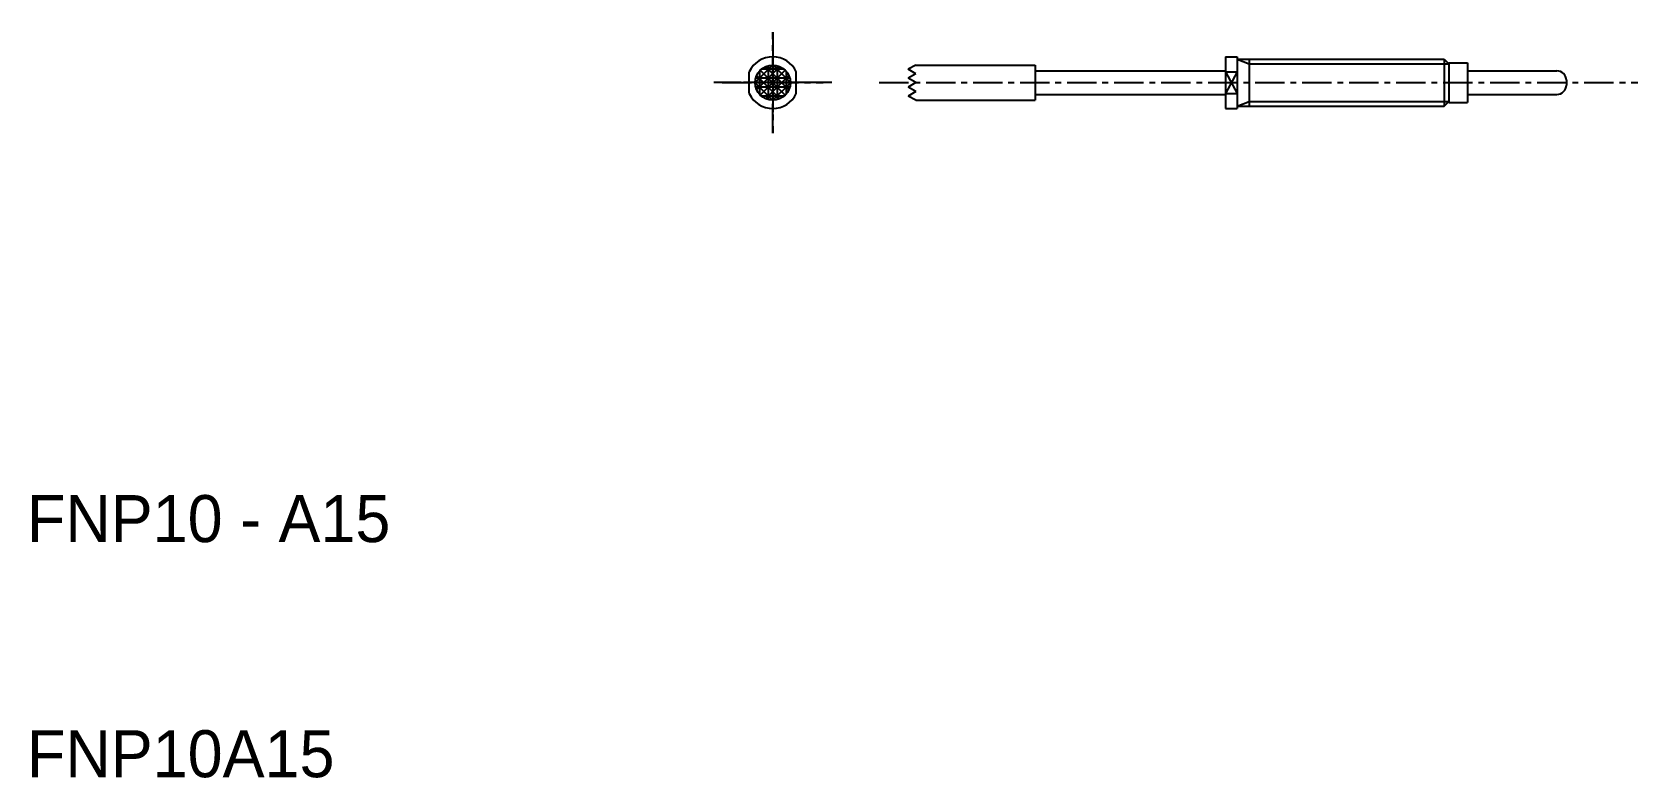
# Model space of a CAD drawing. Extents: x -190.1 to -121.8, y 393.5 to 425.2.
import ezdxf

# ---------------------------------------------------------------- set-up
doc = ezdxf.new("R2010")
doc.units = 0
doc.linetypes.add('CENTER', pattern=[2, 1.25, -0.25, 0.25, -0.25])
doc.layers.get('0').update_dxf_attribs({"linetype": 'CONTINUOUS'})
doc.layers.add('CENTER', color=1, linetype='CENTER')

msp = doc.modelspace()

# ---------------------------------------------------------------- linework, layer by layer
at = {"color": 7, "linetype": 'CONTINUOUS'}
for p, q in [((-158.615, 424.31), (-158.615, 421.81)), ((-159.365, 423.07), (-158.625, 423.81)), ((-159.301, 422.756), (-158.311, 423.746)), ((-159.184, 423.548), (-159.184, 422.572)), ((-159.146, 423.59), (-158.085, 422.53)), ((-159.146, 422.53), (-158.085, 423.59)), ((-158.127, 423.629), (-159.104, 423.629)), ((-158.92, 423.746), (-157.93, 422.756)), ((-158.806, 423.785), (-158.806, 422.335)), ((-158.615, 423.82), (-157.865, 423.07)), ((-158.425, 423.785), (-158.425, 422.335)), ((-158.046, 423.548), (-158.046, 422.572)), ((-152.522, 423.81), (-152.852, 423.632)), ((-152.522, 423.441), (-152.852, 423.632)), ((-152.522, 423.81), (-147.452, 423.81)), ((-147.452, 423.81), (-147.452, 422.31)), ((-147.452, 423.56), (-139.352, 423.56)), ((-139.352, 424.16), (-139.352, 421.96)), ((-139.352, 424.16), (-138.852, 424.16)), ((-138.852, 424.16), (-138.852, 421.96)), ((-138.852, 424.06), (-130.052, 424.06)), ((-138.852, 424.06), (-138.352, 423.86)), ((-138.352, 424.06), (-138.352, 422.06)), ((-138.352, 423.86), (-129.852, 423.86)), ((-130.052, 424.06), (-129.852, 423.86)), ((-130.052, 424.06), (-130.052, 422.06)), ((-129.852, 423.91), (-129.852, 422.21)), ((-129.852, 423.91), (-129.052, 423.91)), ((-129.052, 423.91), (-129.052, 422.21)), ((-159.615, 422.602), (-159.615, 423.518)), ((-159.365, 423.05), (-158.625, 422.31)), ((-157.89, 423.251), (-159.341, 423.251)), ((-157.89, 422.87), (-159.341, 422.87)), ((-159.301, 423.364), (-158.311, 422.375)), ((-158.92, 422.375), (-157.93, 423.364)), ((-158.605, 422.31), (-157.865, 423.05)), ((-157.615, 422.602), (-157.615, 423.518)), ((-152.522, 423.441), (-152.852, 423.251)), ((-152.522, 423.06), (-152.852, 423.251)), ((-152.522, 423.06), (-152.852, 422.87)), ((-152.522, 422.679), (-152.852, 422.87)), ((-139.352, 423.518), (-138.852, 423.518)), ((-139.352, 423.518), (-138.852, 422.602)), ((-138.852, 423.518), (-139.352, 422.602)), ((-124.852, 423.16), (-124.852, 422.96)), ((-158.127, 422.491), (-159.104, 422.491)), ((-152.522, 422.679), (-152.852, 422.488)), ((-152.522, 422.31), (-152.852, 422.488)), ((-152.522, 422.31), (-147.452, 422.31)), ((-147.452, 422.56), (-139.352, 422.56)), ((-139.352, 422.602), (-138.852, 422.602)), ((-138.852, 422.06), (-138.352, 422.26)), ((-138.352, 422.26), (-129.852, 422.26)), ((-130.052, 422.06), (-129.852, 422.26)), ((-129.852, 422.21), (-129.052, 422.21)), ((-139.352, 421.96), (-138.852, 421.96)), ((-138.852, 422.06), (-130.052, 422.06))]:
    msp.add_line(p, q, dxfattribs=at)
for p, q in [((-129.052, 423.56), (-125.252, 423.56)), ((-129.052, 422.56), (-125.252, 422.56))]:
    msp.add_line(p, q)
msp.add_circle((-158.615, 423.06), 0.75, dxfattribs=at)
for centre, radius, start, end in [((-158.615, 423.06), 1.1, 24.61998, 155.38002), ((-125.252, 423.16), 0.4, 0, 90), ((-125.252, 422.96), 0.4, 270, 0), ((-158.615, 423.06), 1.1, 204.61998, 335.38002)]:
    msp.add_arc(centre, radius, start, end, dxfattribs=at)
at = {"layer": 'CENTER', "color": 1, "linetype": 'CENTER'}
for p, q in [((-158.615, 425.21), (-158.615, 420.91)), ((-158.615, 420.91), (-158.615, 425.21)), ((-156.105, 423.06), (-161.125, 423.06)), ((-160.765, 423.06), (-156.465, 423.06)), ((-156.465, 423.06), (-160.765, 423.06)), ((-154.094, 423.06), (-121.81, 423.06))]:
    msp.add_line(p, q, dxfattribs=at)

# ---------------------------------------------------------------- texts
at = {"color": 7, "linetype": 'CONTINUOUS'}
for s, p in [('FNP10 - A15', (-190.342, 403.514)), ('FNP10A15', (-190.342, 393.514))]:
    msp.add_text(s, height=2, dxfattribs=at).set_placement(p)

doc.saveas('drawing.dxf')
